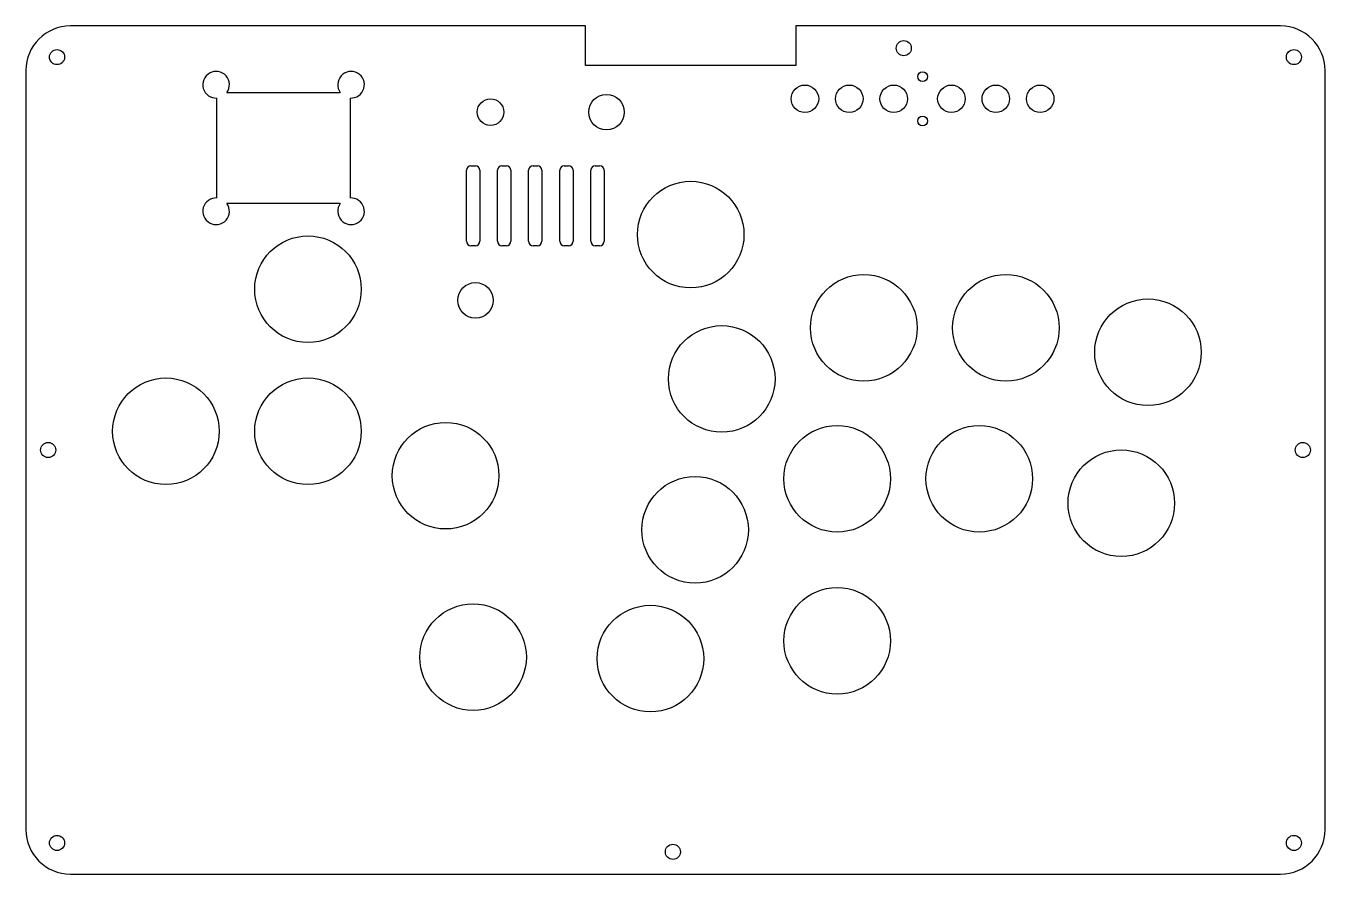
# Model space of a CAD drawing. Header units: millimetres. Extents: x 42 to 335, y -216 to -25.
import ezdxf

# ---------------------------------------------------------------- set-up
doc = ezdxf.new("R2010")
doc.units = ezdxf.units.MM
doc.layers.add('CUT', color=7, linetype='Continuous')

msp = doc.modelspace()

# ---------------------------------------------------------------- linework, layer by layer
at = {"layer": 'CUT'}
for p, q in [((168.3, -24.52), (52.28, -24.52)), ((168.3, -33.4), (168.3, -24.52)), ((215.7, -24.52), (215.7, -33.4)), ((324.88, -24.52), (215.7, -24.52)), ((42.28, -34.52), (42.28, -205.52)), ((215.7, -33.4), (168.3, -33.4)), ((334.88, -205.52), (334.88, -34.52)), ((85.3, -63.26), (85.3, -40.74)), ((87.54, -39.5), (113.06, -39.5)), ((115.3, -40.74), (115.3, -63.26)), ((141.5, -73), (141.5, -57)), ((142.5, -56), (143.5, -56)), ((144.5, -57), (144.5, -73)), ((148.5, -73), (148.5, -57)), ((149.5, -56), (150.5, -56)), ((151.5, -57), (151.5, -73)), ((155.5, -73), (155.5, -57)), ((156.5, -56), (157.5, -56)), ((158.5, -57), (158.5, -73)), ((162.5, -73), (162.5, -57)), ((163.5, -56), (164.5, -56)), ((165.5, -57), (165.5, -73)), ((169.5, -73), (169.5, -57)), ((170.5, -56), (171.5, -56)), ((172.5, -57), (172.5, -73)), ((113.06, -64.5), (87.54, -64.5)), ((143.5, -74), (142.5, -74)), ((150.5, -74), (149.5, -74)), ((157.5, -74), (156.5, -74)), ((164.5, -74), (163.5, -74)), ((171.5, -74), (170.5, -74)), ((52.28, -215.52), (324.88, -215.52))]:
    msp.add_line(p, q, dxfattribs=at)
for centre, radius in [((240, -29.52), 1.7), ((49.28, -31.52), 1.7), ((327.88, -31.52), 1.7), ((244.23, -35.92), 1.1), ((217.73, -40.92), 3.1), ((227.73, -40.92), 3.1), ((237.73, -40.92), 3.1), ((250.73, -40.92), 3.1), ((260.73, -40.92), 3.1), ((270.73, -40.92), 3.1), ((146.93, -43.92), 3), ((173.03, -43.92), 4), ((244.23, -45.92), 1.1), ((192, -71.5), 12), ((105.8, -83.8), 12), ((231, -92.5), 12), ((263, -92.5), 12), ((143.53, -86.32), 4), ((295, -98), 12), ((199, -104), 12), ((73.8, -115.8), 12), ((105.8, -115.8), 12), ((136.8, -125.8), 12), ((225, -126.5), 12), ((257, -126.5), 12), ((47.28, -120.02), 1.7), ((329.88, -120.02), 1.7), ((289, -132), 12), ((193, -138), 12), ((225, -163), 12), ((142.99, -166.67), 12), ((182.93, -167), 12), ((49.28, -208.52), 1.7), ((327.88, -208.52), 1.7), ((188, -210.52), 1.7)]:
    msp.add_circle(centre, radius, dxfattribs=at)
for centre, radius, start, end in [((52.28, -34.52), 10, 90, 180), ((324.88, -34.52), 10, 0, 90), ((85.1, -37.75), 3, -395.6853, -86.1774), ((115.5, -37.75), 3, -453.8226, -144.3147), ((142.5, -57), 1, 90, 180), ((143.5, -57), 1, 0, 90), ((149.5, -57), 1, 90, 180), ((150.5, -57), 1, 0, 90), ((156.5, -57), 1, 90, 180), ((157.5, -57), 1, 0, 90), ((163.5, -57), 1, 90, 180), ((164.5, -57), 1, 0, 90), ((170.5, -57), 1, 90, 180), ((171.5, -57), 1, 0, 90), ((85.1, -66.25), 3, -273.8226, 35.6853), ((115.5, -66.25), 3, -215.6853, 93.8226), ((142.5, -73), 1, 180, 270), ((143.5, -73), 1, 270, 360), ((149.5, -73), 1, 180, 270), ((150.5, -73), 1, 270, 360), ((156.5, -73), 1, 180, 270), ((157.5, -73), 1, 270, 360), ((163.5, -73), 1, 180, 270), ((164.5, -73), 1, 270, 360), ((170.5, -73), 1, 180, 270), ((171.5, -73), 1, 270, 360), ((52.28, -205.52), 10, -180, -90), ((324.88, -205.52), 10, -90, 0)]:
    msp.add_arc(centre, radius, start, end, dxfattribs=at)

doc.saveas('drawing.dxf')
